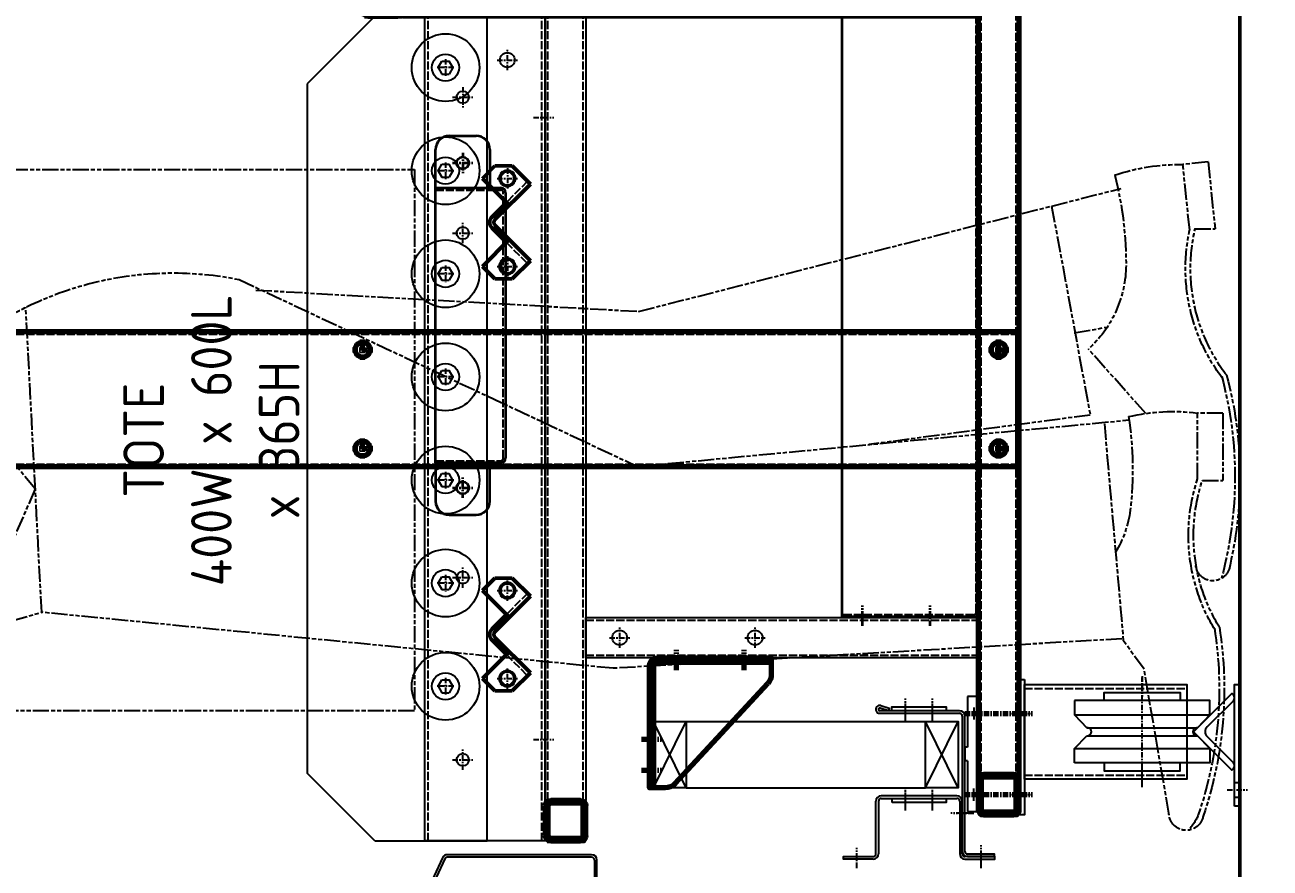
# Model space of a CAD drawing. Header units: millimetres. Extents: x 0 to 461941, y -159644 to 4828.
# Drawn here: x 401034 to 401954, y -37630 to -37007 of the extents above; entities that cross this region are included whole.
import ezdxf

# ---------------------------------------------------------------- set-up
doc = ezdxf.new("R2010")
doc.units = ezdxf.units.MM
for name, pattern in [('Xref Conv Decant Product Tote$0$AM_ISO02W050', [7.5, 6, -1.5]), ('Xref Conv Decant Product Tote$0$AM_ISO09W050', [22.5, 12, -1.5, 3, -1.5, 3, -1.5]), ('Xref Conv Decant Product Tote$0$CENTER', [7, 4, -1, 1, -1]), ('Xref Conv Decant Product Tote$0$HIDDEN', [0.375, 0.25, -0.125])]:
    doc.linetypes.add(name, pattern=pattern)
for name, color, linetype in [('AM_BOR', 4, 'Continuous'), ('Xref Conv Decant Empty Tote$0$B', 4, 'Continuous'), ('Xref Conv Decant Product Tote$0$NA', 9, 'Xref Conv Decant Product Tote$0$HIDDEN'), ('Xref Conv Decant Product Tote$0$P02582 Conveyor Decant$0$Track', 140, 'Continuous'), ('Xref Conv Decant Product Tote$0$Track', 140, 'Continuous'), ('Xref Conv Decant Product Tote$0$Wheels', 103, 'Continuous')]:
    doc.layers.add(name, color=color, linetype=linetype)
for name, color, linetype, lineweight in [('Xref Conv Decant Product Tote$0$Cross Member', 5, 'Continuous', 50), ('Xref Conv Decant Product Tote$0$Dims', 7, 'Continuous', 50), ('Xref Conv Decant Product Tote$0$Guide Plate', 1, 'Continuous', 25), ('Xref Conv Decant Product Tote$0$Hidden', 9, 'Xref Conv Decant Product Tote$0$AM_ISO02W050', 25), ('Xref Conv Decant Product Tote$0$Infill', 3, 'Continuous', 25), ('Xref Conv Decant Product Tote$0$Pan Guard', 131, 'Continuous', 25), ('Xref Conv Decant Product Tote$0$Phantom', 8, 'Xref Conv Decant Product Tote$0$AM_ISO09W050', 25), ('Xref Conv Decant Product Tote$0$Roller', 6, 'Continuous', 25), ('Xref Conv Decant Product Tote$0$Side Channel', 1, 'Continuous', 25), ('Xref Conv Decant Product Tote$0$Supports', 142, 'Continuous', 70), ('Xref Conv Decant Product Tote$0$Trays', 2, 'Continuous', 35), ('Xref Conv Decant Product Tote$0$Trolley Frame', 30, 'Continuous', 70)]:
    doc.layers.add(name, color=color, linetype=linetype, lineweight=lineweight)
doc.styles.add('Xref Conv Decant Product Tote$0$STANDARD', font='ISOCP.SHX')

# ---------------------------------------------------------------- blocks, each defined once
blk = doc.blocks.new('Xref Conv Decant Empty Tote')
at = {"layer": 'Xref Conv Decant Empty Tote$0$B'}
blk.add_line((401931.57, 4827.65), (401931.57, -65240.52), dxfattribs=at)
blk = doc.blocks.new('Xref Conv Decant Product Tote$0$V-GROOVE WHEEL FRONT')
for p, q in [((4963.24, 2395.79), (4972.78, 2386.75)), ((4988.24, 2395.79), (4978.71, 2386.75)), ((4972.74, 2386.29), (4972.74, 2305.29)), ((4978.74, 2386.29), (4978.74, 2305.29)), ((4963.24, 2295.79), (4972.78, 2304.84)), ((4988.24, 2295.79), (4978.71, 2304.84))]:
    blk.add_line(p, q)
at = {"color": 7, "linetype": 'Xref Conv Decant Product Tote$0$CENTER'}
blk.add_line((4935.74, 2345.79), (5015.74, 2345.79), dxfattribs=at)
for points in [[(4952.74, 2395.79), (4963.24, 2395.79), (4963.24, 2295.79), (4952.74, 2295.79)], [(4998.74, 2395.79), (4988.24, 2395.79), (4988.24, 2295.79), (4998.74, 2295.79)]]:
    blk.add_lwpolyline(points, close=True)
for points in [[(4952.74, 2373.79), (4946.74, 2373.79), (4946.74, 2317.79), (4952.74, 2317.79)], [(4998.74, 2373.79), (5004.74, 2373.79), (5004.74, 2317.79), (4998.74, 2317.79)]]:
    blk.add_lwpolyline(points)
for centre, start, end in [((4975.74, 2386.29), 171.32873, 8.67127), ((4975.74, 2305.29), 351.32873, 188.67127)]:
    blk.add_arc(centre, 3, start, end)
blk = doc.blocks.new('Xref Conv Decant Product Tote$0$bottom shelf')
at = {"color": 7, "linetype": 'Xref Conv Decant Product Tote$0$CENTER'}
for p, q in [((1100.38, 3241.69), (1115.38, 3241.69)), ((2136.98, 3241.69), (2121.98, 3241.69)), ((1100.38, 3191.69), (1115.38, 3191.69)), ((2136.98, 3191.69), (2121.98, 3191.69))]:
    blk.add_line(p, q, dxfattribs=at)
for points in [[(1107.08, 3159.69), (1107.08, 3256.69), (2130.28, 3256.69), (2130.28, 3159.69)], [(2126.68, 3156.09), (1110.68, 3156.09)]]:
    blk.add_lwpolyline(points)
for centre, start, end in [((1110.68, 3159.69), 180, 270), ((2126.68, 3159.69), 270, 0)]:
    blk.add_arc(centre, 3.6, start, end)
at = {"layer": 'Xref Conv Decant Product Tote$0$Hidden'}
for p, q in [((1108.68, 3159.69), (1108.68, 3256.69)), ((2128.68, 3159.69), (2128.68, 3256.69)), ((1110.68, 3157.69), (2126.68, 3157.69))]:
    blk.add_line(p, q, dxfattribs=at)
for centre, start, end in [((1110.68, 3159.69), 180, 270), ((2126.68, 3159.69), 270, 0)]:
    blk.add_arc(centre, 2, start, end, dxfattribs=at)
blk = doc.blocks.new('Xref Conv Decant Product Tote$0$bottom member long')
at = {"color": 7, "linetype": 'Xref Conv Decant Product Tote$0$CENTER'}
for p, q in [((4643.76, 1627.72), (4643.76, 1577.72)), ((4703.76, 1627.72), (4703.76, 1577.72)), ((4899.56, 1610.22), (4899.56, 1595.22)), ((4972.56, 1610.22), (4972.56, 1595.22)), ((4907.06, 1602.72), (4892.06, 1602.72)), ((4980.06, 1602.72), (4965.06, 1602.72))]:
    blk.add_line(p, q, dxfattribs=at)
blk.add_lwpolyline([(4630.76, 1617.72), (5798.76, 1617.72), (5798.76, 1587.72), (4630.76, 1587.72)], close=True)
for centre in [(4899.56, 1602.72), (4972.56, 1602.72)]:
    blk.add_circle(centre, 5.5)
at = {"layer": 'Xref Conv Decant Product Tote$0$Hidden'}
for p, q in [((4630.76, 1615.72), (5798.76, 1615.72)), ((4630.76, 1589.72), (5798.76, 1589.72))]:
    blk.add_line(p, q, dxfattribs=at)
blk = doc.blocks.new('Xref Conv Decant Product Tote$0$diagonal support')
for points in [[(4746.54, 2657.8), (4884.43, 2795.69)], [(4926.85, 2795.69), (4746.54, 2615.37)], [(4884.43, 2795.69), (4926.85, 2795.69)], [(4746.54, 2657.8), (4746.54, 2615.37)]]:
    blk.add_lwpolyline(points)
at = {"layer": 'Xref Conv Decant Product Tote$0$Hidden'}
for p, q in [((4746.54, 2654.97), (4887.26, 2795.69)), ((4746.54, 2618.2), (4924.03, 2795.69))]:
    blk.add_line(p, q, dxfattribs=at)
blk = doc.blocks.new('Xref Conv Decant Product Tote$0$top member long side')
at = {"color": 7, "linetype": 'Xref Conv Decant Product Tote$0$CENTER'}
for p, q in [((6072.92, 896.98), (6072.92, 846.98)), ((6428.92, 896.98), (6428.92, 846.98))]:
    blk.add_line(p, q, dxfattribs=at)
blk.add_lwpolyline([(5896.32, 886.98), (6501.92, 886.98), (6501.92, 856.98), (5896.32, 856.98)], close=True)
at = {"layer": 'Xref Conv Decant Product Tote$0$Hidden'}
for p, q in [((5896.32, 884.98), (6501.92, 884.98)), ((5896.32, 858.98), (6501.92, 858.98))]:
    blk.add_line(p, q, dxfattribs=at)
blk = doc.blocks.new('Xref Conv Decant Product Tote$0$shs sect w hole')
at = {"color": 7, "linetype": 'Xref Conv Decant Product Tote$0$CENTER'}
blk.add_line((6009.24, 595.69), (6009.24, 545.69), dxfattribs=at)
for points in [[(5994.24, 581.69), (5994.24, 559.69)], [(5996.24, 581.69), (5996.24, 559.69)], [(6020.24, 585.69), (5998.24, 585.69)], [(6020.24, 583.69), (5998.24, 583.69)], [(6022.24, 559.69), (6022.24, 581.69)], [(6024.24, 559.69), (6024.24, 581.69)], [(5998.24, 557.69), (6020.24, 557.69)], [(5998.24, 555.69), (6020.24, 555.69)]]:
    blk.add_lwpolyline(points)
for centre, radius, start, end in [((5998.24, 581.69), 4, 90, 180), ((5998.24, 581.69), 2, 90, 180), ((6020.24, 581.69), 4, 0, 90), ((6020.24, 581.69), 2, 0, 90), ((5998.24, 559.69), 4, 180, 270), ((5998.24, 559.69), 2, 180, 270), ((6020.24, 559.69), 2, 270, 0), ((6020.24, 559.69), 4, 270, 0)]:
    blk.add_arc(centre, radius, start, end)
blk = doc.blocks.new('Xref Conv Decant Product Tote$0$shs sect')
for points in [[(4135.18, 2023.48), (4135.18, 2045.48)], [(4137.18, 2023.48), (4137.18, 2045.48)], [(4139.18, 2049.48), (4161.18, 2049.48)], [(4139.18, 2047.48), (4161.18, 2047.48)], [(4163.18, 2045.48), (4163.18, 2023.48)], [(4165.18, 2045.48), (4165.18, 2023.48)], [(4161.18, 2021.48), (4139.18, 2021.48)], [(4161.18, 2019.48), (4139.18, 2019.48)]]:
    blk.add_lwpolyline(points)
for centre, radius, start, end in [((4139.18, 2045.48), 4, 90, 180), ((4139.18, 2045.48), 2, 90, 180), ((4161.18, 2045.48), 4, 0, 90), ((4161.18, 2045.48), 2, 0, 90), ((4139.18, 2023.48), 4, 180, 270), ((4139.18, 2023.48), 2, 180, 270), ((4161.18, 2023.48), 2, 270, 0), ((4161.18, 2023.48), 4, 270, 0)]:
    blk.add_arc(centre, radius, start, end)
blk = doc.blocks.new('Xref Conv Decant Product Tote$0$END CAP SIDE')
blk.add_lwpolyline([(10241.74, 1172.22), (10243.74, 1172.22), (10243.74, 1145.22), (10241.74, 1145.22)], close=True)
blk = doc.blocks.new('Xref Conv Decant Product Tote$0$castor plate w brake front')
at = {"color": 7, "linetype": 'Xref Conv Decant Product Tote$0$CENTER'}
for p, q in [((5664.89, 3841.08), (5664.89, 3826.08)), ((5724.89, 3841.08), (5724.89, 3826.08)), ((5557.89, 3828.08), (5557.89, 3813.08)), ((5624.89, 3828.08), (5624.89, 3813.08))]:
    blk.add_line(p, q, dxfattribs=at)
for points in [[(5535.89, 3826.58), (5535.89, 3835.58), (5539.89, 3835.58), (5539.89, 3826.58)], [(5642.89, 3826.58), (5642.89, 3827.58)], [(5646.89, 3827.58), (5646.89, 3826.58)], [(5650.89, 3831.58), (5739.89, 3831.58), (5739.89, 3835.58), (5650.89, 3835.58)], [(5543.89, 3822.58), (5638.89, 3822.58)], [(5638.89, 3818.58), (5543.89, 3818.58)]]:
    blk.add_lwpolyline(points)
for centre, radius, start, end in [((5650.89, 3827.58), 8, 90, 180), ((5650.89, 3827.58), 4, 90, 180), ((5543.89, 3826.58), 8, 180, 270), ((5543.89, 3826.58), 4, 180, 270), ((5638.89, 3826.58), 4, 270, 0), ((5638.89, 3826.58), 8, 270, 0)]:
    blk.add_arc(centre, radius, start, end)
at = {"layer": 'Xref Conv Decant Product Tote$0$NA'}
blk.add_lwpolyline([(5739.89, 3833.58), (5650.89, 3833.58, 0.414214), (5644.89, 3827.58), (5644.89, 3826.58, -0.414214), (5638.89, 3820.58), (5543.89, 3820.58, -0.414214), (5537.89, 3826.58), (5537.89, 3835.58)], format="xyb", dxfattribs=at)
blk = doc.blocks.new('Xref Conv Decant Product Tote$0$vert member 2')
blk.add_lwpolyline([(7766.68, 593.35), (7766.68, 138.35), (7736.68, 138.35), (7736.68, 593.35)], close=True)
at = {"layer": 'Xref Conv Decant Product Tote$0$Hidden'}
for p, q in [((7738.68, 593.35), (7738.68, 138.35)), ((7764.68, 593.35), (7764.68, 138.35))]:
    blk.add_line(p, q, dxfattribs=at)
blk = doc.blocks.new('Xref Conv Decant Product Tote$0$vert member front')
at = {"color": 7, "linetype": 'Xref Conv Decant Product Tote$0$CENTER'}
for p, q in [((7698.66, 575.85), (7698.66, 560.85)), ((7691.16, 568.35), (7706.16, 568.35)), ((7698.66, 475.85), (7698.66, 460.85)), ((7691.16, 468.35), (7706.16, 468.35))]:
    blk.add_line(p, q, dxfattribs=at)
blk.add_lwpolyline([(7713.66, 593.35), (7713.66, 168.35), (7683.66, 168.35), (7683.66, 593.35)], close=True)
for centre in [(7698.66, 568.35), (7698.66, 468.35)]:
    blk.add_circle(centre, 5.5)
at = {"layer": 'Xref Conv Decant Product Tote$0$Hidden'}
for p, q in [((7685.66, 593.35), (7685.66, 168.35)), ((7711.66, 593.35), (7711.66, 168.35))]:
    blk.add_line(p, q, dxfattribs=at)
blk = doc.blocks.new('Xref Conv Decant Product Tote$0$frame front')
at = {"color": 7, "linetype": 'Xref Conv Decant Product Tote$0$CENTER'}
for p, q in [((17481.14, 2194.47), (17481.14, 2179.47)), ((17473.64, 2186.97), (17488.64, 2186.97)), ((17481.14, 2094.47), (17481.14, 2079.47)), ((17473.64, 2086.97), (17488.64, 2086.97))]:
    blk.add_line(p, q, dxfattribs=at)
for points in [[(17360.94, 2241.97), (17940.54, 2241.97), (17940.54, 2211.97), (17360.94, 2211.97)], [(17496.14, 2211.97), (17496.14, 1921.97), (17466.14, 1921.97), (17466.14, 2211.97)]]:
    blk.add_lwpolyline(points, close=True)
for centre in [(17481.14, 2186.97), (17481.14, 2086.97)]:
    blk.add_circle(centre, 5.5)
at = {"layer": 'Xref Conv Decant Product Tote$0$Hidden'}
for p, q in [((17360.94, 2239.97), (17940.54, 2239.97)), ((17360.94, 2213.97), (17940.54, 2213.97)), ((17468.14, 2211.97), (17468.14, 1921.97)), ((17494.14, 2211.97), (17494.14, 1921.97))]:
    blk.add_line(p, q, dxfattribs=at)
at = {"layer": 'Xref Conv Decant Product Tote$0$Trolley Frame'}
for name, p in [('Xref Conv Decant Product Tote$0$top member long side', (12046.22, 1489.99)), ('Xref Conv Decant Product Tote$0$END CAP SIDE', (7698.8, 1203.26)), ('Xref Conv Decant Product Tote$0$vert member front', (10256.88, 1753.63)), ('Xref Conv Decant Product Tote$0$diagonal support', (13224, -448.71)), ('Xref Conv Decant Product Tote$0$vert member 2', (10783.46, 1753.63)), ('Xref Conv Decant Product Tote$0$END CAP SIDE', (7089.2, 1068.26)), ('Xref Conv Decant Product Tote$0$shs sect w hole', (11355.9, 1336.29)), ('Xref Conv Decant Product Tote$0$bottom member long', (12721.38, 304.26)), ('Xref Conv Decant Product Tote$0$shs sect w hole', (12525.9, 1336.29)), ('Xref Conv Decant Product Tote$0$END CAP SIDE', (7108.4, 748.26)), ('Xref Conv Decant Product Tote$0$castor plate w brake front', (12810.25, -1943.61))]:
    blk.add_blockref(name, p, dxfattribs=at)
at = {"layer": 'Xref Conv Decant Product Tote$0$Trolley Frame', "xscale": -1}
for name, p in [('Xref Conv Decant Product Tote$0$shs sect', (22105.72, 327.5)), ('Xref Conv Decant Product Tote$0$shs sect', (22685.32, 327.5)), ('Xref Conv Decant Product Tote$0$END CAP SIDE', (28791.88, 1203.26)), ('Xref Conv Decant Product Tote$0$diagonal support', (23266.68, -448.71)), ('Xref Conv Decant Product Tote$0$shs sect', (21496.12, 192.5)), ('Xref Conv Decant Product Tote$0$shs sect', (22158.32, -127.5))]:
    blk.add_blockref(name, p, dxfattribs=at)
blk = doc.blocks.new('Xref Conv Decant Product Tote$0$v-groove wmnt front')
at = {"color": 7, "linetype": 'Xref Conv Decant Product Tote$0$CENTER'}
for p, q in [((2356.93, 2473.12), (2356.93, 2458.12)), ((2416.93, 2473.12), (2416.93, 2458.12)), ((2362.43, 2376.62), (2377.43, 2376.62)), ((2444.43, 2376.62), (2429.43, 2376.62))]:
    blk.add_line(p, q, dxfattribs=at)
for points in [[(2441.93, 2463.62), (2341.93, 2463.62), (2341.93, 2467.62), (2441.93, 2467.62)], [(2368.43, 2463.62), (2438.43, 2463.62), (2438.43, 2343.62), (2368.43, 2343.62)]]:
    blk.add_lwpolyline(points, close=True)
at = {"layer": 'Xref Conv Decant Product Tote$0$Hidden'}
for p, q in [((2371.43, 2463.62), (2371.43, 2343.62)), ((2435.43, 2463.62), (2435.43, 2343.62))]:
    blk.add_line(p, q, dxfattribs=at)
blk = doc.blocks.new('Xref Conv Decant Product Tote$0$touch screen post front')
at = {"color": 7, "linetype": 'Xref Conv Decant Product Tote$0$CENTER'}
for p, q in [((1671.55, 547.03), (1671.55, 532.03)), ((1744.55, 547.03), (1744.55, 532.03)), ((1664.05, 539.53), (1679.05, 539.53)), ((1737.05, 539.53), (1752.05, 539.53)), ((1671.55, 77.03), (1671.55, 62.03)), ((1744.55, 77.03), (1744.55, 62.03)), ((1664.05, 69.53), (1679.05, 69.53)), ((1737.05, 69.53), (1752.05, 69.53))]:
    blk.add_line(p, q, dxfattribs=at)
blk.add_lwpolyline([(1658.05, 1275.53), (1758.05, 1275.53), (1758.05, 55.53), (1658.05, 55.53)], close=True)
for centre in [(1671.55, 539.53), (1744.55, 539.53), (1671.55, 69.53), (1744.55, 69.53)]:
    blk.add_circle(centre, 5.5)
at = {"layer": 'Xref Conv Decant Product Tote$0$Hidden'}
for p, q in [((1660.05, 1275.53), (1660.05, 55.53)), ((1756.05, 1275.53), (1756.05, 55.53))]:
    blk.add_line(p, q, dxfattribs=at)
blk = doc.blocks.new('Xref Conv Decant Product Tote$0$ANGLE END')
for points in [[(4752.79, 2233.96), (4751.19, 2233.96), (4751.19, 2273.96), (4791.19, 2273.96), (4791.19, 2272.36)], [(4755.79, 2264.36), (4755.79, 2236.96)], [(4788.19, 2269.36), (4760.79, 2269.36)]]:
    blk.add_lwpolyline(points)
for centre, radius, start, end in [((4760.79, 2264.36), 5, 90, 180), ((4788.19, 2272.36), 3, 270, 0), ((4752.79, 2236.96), 3, 270, 0)]:
    blk.add_arc(centre, radius, start, end)
blk = doc.blocks.new('Xref Conv Decant Product Tote$0$TRACK BASEPLATE FRONT')
at = {"color": 7, "linetype": 'Xref Conv Decant Product Tote$0$CENTER'}
blk.add_line((8146.01, 3000.84), (8146.01, 2985.84), dxfattribs=at)
for points in [[(8134.01, 2995.34), (8224.01, 2995.34), (8224.01, 2991.34), (8134.01, 2991.34)], [(8140.51, 2995.34), (8151.51, 2995.34), (8151.51, 2991.34), (8140.51, 2991.34)]]:
    blk.add_lwpolyline(points, close=True)
blk = doc.blocks.new('Xref Conv Decant Product Tote$0$angle track sect')
at = {"layer": 'Xref Conv Decant Product Tote$0$Track', "rotation": 315}
blk.add_blockref('Xref Conv Decant Product Tote$0$ANGLE END', (20820.91, 2713.18), dxfattribs=at)
at = {"layer": 'Xref Conv Decant Product Tote$0$Track'}
blk.add_blockref('Xref Conv Decant Product Tote$0$TRACK BASEPLATE FRONT', (17599.44, -2064.11), dxfattribs=at)
blk = doc.blocks.new('Xref Conv Decant Product Tote$0$TOTE END')
blk.add_lwpolyline([(5772.2, 1237.57), (6172.2, 1237.57), (6172.2, 872.57), (5772.2, 872.57)], close=True)
at = {"insert": (5972.2, 1022.57), "char_height": 30, "attachment_point": 5, "style": 'Xref Conv Decant Product Tote$0$STANDARD'}
blk.add_mtext_dynamic_manual_height_columns('TOTE\\P400W x 600L\\Px 365H', width=408.2013, gutter_width=12.5, heights=[0], dxfattribs=at)
blk = doc.blocks.new('*U318')
at = {"color": 7, "linetype": 'Xref Conv Decant Product Tote$0$CENTER'}
for p, q in [((6.17, 0), (-6.17, 0)), ((0, -6.17), (0, 6.17))]:
    blk.add_line(p, q, dxfattribs=at)
for p, q in [((0, 5.5), (-4.76, 2.75)), ((-4.76, 2.75), (-4.76, -2.75)), ((0, 5.5), (4.76, 2.75)), ((4.76, 2.75), (4.76, -2.75)), ((0, -5.5), (-4.76, -2.75)), ((0, -5.5), (4.76, -2.75))]:
    blk.add_line(p, q)
for radius in [25, 10]:
    blk.add_circle((0, 0), radius)
blk = doc.blocks.new('Xref Conv Decant Product Tote$0$cross member sect')
for p, q in [((3257.55, 1106.49), (3248.36, 1097.3)), ((3277.35, 1086.69), (3257.55, 1106.49)), ((3322.61, 1106.49), (3302.81, 1086.69)), ((3331.8, 1097.3), (3322.61, 1106.49)), ((3248.36, 1097.3), (3248.36, 1084.57)), ((3287.96, 1097.3), (3261.8, 1071.13)), ((3285.84, 1099.42), (3275.23, 1088.81)), ((3318.37, 1071.13), (3292.2, 1097.3)), ((3304.93, 1088.81), (3294.32, 1099.42)), ((3331.8, 1097.3), (3331.8, 1084.57)), ((3261.8, 1071.13), (3248.36, 1084.57)), ((3331.8, 1084.57), (3318.37, 1071.13))]:
    blk.add_line(p, q)
for centre in [(3257.55, 1088.1), (3322.61, 1088.1)]:
    blk.add_circle(centre, 5.5)
for radius in [6, 3]:
    blk.add_arc((3290.08, 1095.17), radius, 45, 135)
at = {"layer": 'Xref Conv Decant Product Tote$0$Hidden'}
for p, q in [((3275.23, 1088.81), (3259.68, 1073.25)), ((3320.49, 1073.25), (3304.93, 1088.81))]:
    blk.add_line(p, q, dxfattribs=at)
blk = doc.blocks.new('Xref Conv Decant Product Tote$0$knife tray front')
at = {"color": 7, "linetype": 'Xref Conv Decant Product Tote$0$CENTER'}
for p, q in [((281.11, 5469.4), (281.11, 5454.4)), ((521.11, 5469.4), (521.11, 5454.4)), ((273.61, 5461.9), (288.61, 5461.9)), ((528.61, 5461.9), (513.61, 5461.9))]:
    blk.add_line(p, q, dxfattribs=at)
for points in [[(299.51, 5481.9), (271.11, 5481.9)], [(299.51, 5433.9), (299.51, 5481.9), (502.71, 5481.9), (502.71, 5433.9)], [(502.71, 5481.9), (531.11, 5481.9)], [(261.11, 5471.9), (261.11, 5451.9)], [(541.11, 5471.9), (541.11, 5451.9)], [(271.11, 5441.9), (299.51, 5441.9)], [(531.11, 5441.9), (502.71, 5441.9)], [(499.11, 5430.3), (303.11, 5430.3)]]:
    blk.add_lwpolyline(points)
for centre in [(281.11, 5461.9), (521.11, 5461.9)]:
    blk.add_circle(centre, 4.5)
for centre, radius, start, end in [((271.11, 5471.9), 10, 90, 180), ((531.11, 5471.9), 10, 0, 90), ((271.11, 5451.9), 10, 180, 270), ((531.11, 5451.9), 10, 270, 0), ((303.11, 5433.9), 3.6, 180, 270), ((499.11, 5433.9), 3.6, 270, 0)]:
    blk.add_arc(centre, radius, start, end)
at = {"layer": 'Xref Conv Decant Product Tote$0$Hidden'}
for p, q in [((301.11, 5481.9), (301.11, 5433.9)), ((501.11, 5481.9), (501.11, 5433.9)), ((303.11, 5431.9), (499.11, 5431.9))]:
    blk.add_line(p, q, dxfattribs=at)
for centre, start, end in [((303.11, 5433.9), 180, 270), ((499.11, 5433.9), 270, 360)]:
    blk.add_arc(centre, 2, start, end, dxfattribs=at)
blk = doc.blocks.new('Xref Conv Decant Product Tote$0$drag chain sect')
for p, q in [((-4521.86, 8569.74), (-4472.86, 8545.74)), ((-4521.86, 8545.74), (-4472.86, 8569.74)), ((-4521.86, 8545.74), (-4521.86, 8368.74)), ((-4472.86, 8545.74), (-4472.86, 8368.74)), ((-4521.86, 8368.74), (-4472.86, 8344.74)), ((-4521.86, 8344.74), (-4472.86, 8368.74))]:
    blk.add_line(p, q)
for points in [[(-4521.86, 8569.74), (-4472.86, 8569.74), (-4472.86, 8545.74), (-4521.86, 8545.74)], [(-4521.86, 8368.74), (-4472.86, 8368.74), (-4472.86, 8344.74), (-4521.86, 8344.74)]]:
    blk.add_lwpolyline(points, close=True)
blk = doc.blocks.new('Xref Conv Decant Product Tote$0$captivating guide 2 sect')
at = {"color": 7, "linetype": 'Xref Conv Decant Product Tote$0$CENTER'}
for p, q in [((4142.9, 2591.22), (4157.9, 2591.22)), ((4142.9, 2571.22), (4157.9, 2571.22)), ((4075.45, 2540.77), (4075.45, 2555.77)), ((4037, 2535.32), (4052, 2535.32))]:
    blk.add_line(p, q, dxfattribs=at)
for points in [[(4149.45, 2610.22), (4149.45, 2551.22)], [(4151.35, 2551.22), (4151.35, 2610.22)], [(4155.12, 2609.37), (4153.2, 2603.1), (4151.38, 2603.65), (4153.3, 2609.93)], [(4147.45, 2549.22), (4047.45, 2549.22)], [(4043.55, 2545.32), (4043.55, 2525.32), (4045.45, 2525.32), (4045.45, 2545.32)], [(4047.45, 2547.32), (4147.45, 2547.32)]]:
    blk.add_lwpolyline(points)
for centre, radius, start, end in [((4152.35, 2610.22), 2.9, 343, 180), ((4152.35, 2610.22), 1, 343, 180), ((4047.45, 2545.32), 3.9, 90, 180), ((4147.45, 2551.22), 2, 270, 0), ((4147.45, 2551.22), 3.9, 270, 0), ((4047.45, 2545.32), 2, 90, 180)]:
    blk.add_arc(centre, radius, start, end)
blk = doc.blocks.new('Xref Conv Decant Product Tote$0$captivating guide 1 sect')
at = {"color": 7, "linetype": 'Xref Conv Decant Product Tote$0$CENTER'}
for p, q in [((-4682.25, 8408.26), (-4667.25, 8408.26)), ((-4637.35, 8372.36), (-4622.35, 8372.36)), ((-4637.35, 8352.36), (-4622.35, 8352.36)), ((-4641.8, 8323.91), (-4641.8, 8338.91)), ((-4682.25, 8316.46), (-4667.25, 8316.46))]:
    blk.add_line(p, q, dxfattribs=at)
blk.add_line((-4632.8, 8332.36), (-4671.8, 8332.36))
for points in [[(-4675.7, 8396.26), (-4675.7, 8418.26), (-4673.8, 8418.26), (-4673.8, 8396.26)], [(-4671.8, 8394.26), (-4632.8, 8394.26)], [(-4632.8, 8392.36), (-4671.8, 8392.36)], [(-4630.8, 8390.36), (-4630.8, 8334.36)], [(-4628.9, 8334.36), (-4628.9, 8390.36)], [(-4675.7, 8328.46), (-4675.7, 8306.46), (-4673.8, 8306.46), (-4673.8, 8328.46)], [(-4671.8, 8330.46), (-4632.8, 8330.46)]]:
    blk.add_lwpolyline(points)
for centre, radius, start, end in [((-4671.8, 8396.26), 3.9, 180, 270), ((-4671.8, 8396.26), 2, 180, 270), ((-4632.8, 8390.36), 3.9, 0, 90), ((-4632.8, 8390.36), 2, 0, 90), ((-4671.8, 8328.46), 3.9, 90, 180), ((-4671.8, 8328.46), 2, 90, 180), ((-4632.8, 8334.36), 2, 270, 0), ((-4632.8, 8334.36), 3.9, 270, 0)]:
    blk.add_arc(centre, radius, start, end)
blk = doc.blocks.new('Xref Conv Decant Product Tote$0$splice plate side')
at = {"color": 7, "linetype": 'Xref Conv Decant Product Tote$0$CENTER'}
for p, q in [((5933.44, 11821.2), (5948.44, 11821.2)), ((5933.44, 11801.2), (5948.44, 11801.2))]:
    blk.add_line(p, q, dxfattribs=at)
blk.add_lwpolyline([(5939.44, 11831.2), (5942.44, 11831.2), (5942.44, 11791.2), (5939.44, 11791.2)], close=True)
blk = doc.blocks.new('Xref Conv Decant Product Tote$0$A$C025E3B46')
at = {"color": 7, "linetype": 'Xref Conv Decant Product Tote$0$CENTER'}
for p, q in [((261, 74.75), (261, 59.75)), ((449.2, 74.75), (449.2, 59.75)), ((501, 74.75), (501, 59.75)), ((253.5, 67.25), (268.5, 67.25)), ((441.7, 67.25), (456.7, 67.25)), ((508.5, 67.25), (493.5, 67.25)), ((120, 41.75), (120, 26.75)), ((185, 41.75), (185, 26.75)), ((424.6, 41.75), (424.6, 26.75)), ((489.6, 41.75), (489.6, 26.75)), ((577.1, 41.75), (577.1, 26.75)), ((112.5, 34.25), (127.5, 34.25)), ((177.5, 34.25), (192.5, 34.25)), ((432.1, 34.25), (417.1, 34.25)), ((497.1, 34.25), (482.1, 34.25)), ((569.6, 34.25), (584.6, 34.25)), ((75, 15), (75, 0)), ((534.6, 15), (534.6, 0))]:
    blk.add_line(p, q, dxfattribs=at)
blk.add_lwpolyline([(609.6, 6.25), (0, 6.25), (0, 95.25), (609.6, 95.25)], close=True)
for centre, radius in [((261, 67.25), 4.5), ((449.2, 67.25), 4.5), ((501, 67.25), 4.5), ((120, 34.25), 5.5), ((185, 34.25), 5.5), ((424.6, 34.25), 5.5), ((489.6, 34.25), 5.5), ((577.1, 34.25), 5.5)]:
    blk.add_circle(centre, radius)
at = {"layer": 'Xref Conv Decant Product Tote$0$Hidden'}
for p, q in [((0, 92.75), (609.6, 92.75)), ((0, 8.75), (609.6, 8.75))]:
    blk.add_line(p, q, dxfattribs=at)
blk = doc.blocks.new('Xref Conv Decant Product Tote$0$drag chain bracket side')
at = {"color": 7, "linetype": 'Xref Conv Decant Product Tote$0$CENTER'}
for p, q in [((1314.83, 5632.87), (1329.83, 5632.87)), ((1314.83, 5582.87), (1329.83, 5582.87)), ((1240.83, 5556.87), (1240.83, 5571.87)), ((1263.83, 5556.87), (1263.83, 5571.87))]:
    blk.add_line(p, q, dxfattribs=at)
for points in [[(1323.83, 5568.87), (1323.83, 5652.87), (1320.83, 5652.87), (1320.83, 5568.87)], [(1317.83, 5565.87), (1227.83, 5565.87), (1227.83, 5562.87), (1317.83, 5562.87)]]:
    blk.add_lwpolyline(points)
for radius in [3, 6]:
    blk.add_arc((1317.83, 5568.87), radius, 270, 0)
blk = doc.blocks.new('Xref Conv Decant Product Tote$0$drag chain gusset side')
for points in [[(1610.9, 5580.84), (1684.82, 5649.21)], [(1700.69, 5568.87), (1700.69, 5651.87), (1691.61, 5651.87)], [(1607.69, 5573.49), (1607.69, 5564.87), (1696.69, 5564.87)]]:
    blk.add_lwpolyline(points)
for centre, radius, start, end in [((1691.61, 5641.87), 10, 90, 132.76883), ((1617.69, 5573.49), 10, 132.76883, 180), ((1696.69, 5568.87), 4, 270, 360)]:
    blk.add_arc(centre, radius, start, end)
blk = doc.blocks.new('Xref Conv Decant Product Tote$0$drag chain wmnt side')
at = {"layer": 'Xref Conv Decant Product Tote$0$Supports'}
for name, p in [('Xref Conv Decant Product Tote$0$drag chain bracket side', (0, -630.19)), ('Xref Conv Decant Product Tote$0$drag chain gusset side', (-379.86, -629.19))]:
    blk.add_blockref(name, p, dxfattribs=at)
blk = doc.blocks.new('Xref Conv Decant Product Tote$0$A$C06435200')
for p, q in [((37.5, 8), (37.5, 10)), ((47.5, 10), (37.5, 10)), ((47.5, 8), (47.5, 10)), ((0, 8), (0, 0)), ((37.5, 8), (0, 8)), ((0, 0), (85, 0)), ((8, 3.25), (17, 3.25)), ((85, 8), (47.5, 8)), ((77, 3.25), (68, 3.25)), ((85, 0), (85, 8))]:
    blk.add_line(p, q)
blk = doc.blocks.new('Xref Conv Decant Product Tote$0$pan guard')
at = {"color": 7, "linetype": 'Xref Conv Decant Product Tote$0$CENTER'}
for p, q in [((777.78, 545.23), (777.78, 530.23)), ((912.38, 545.23), (912.38, 530.23)), ((1267.38, 545.23), (1267.38, 530.23)), ((770.28, 537.73), (785.28, 537.73)), ((904.88, 537.73), (919.88, 537.73)), ((1274.88, 537.73), (1259.88, 537.73))]:
    blk.add_line(p, q, dxfattribs=at)
for points in [[(717.78, 602.73), (767.78, 652.73)], [(1277.38, 652.73), (767.78, 652.73)], [(1327.38, 602.73), (1277.38, 652.73)], [(717.78, 602.73), (717.78, 519.73), (1327.38, 519.73), (1327.38, 602.73)]]:
    blk.add_lwpolyline(points)
for centre in [(777.78, 537.73), (912.38, 537.73), (1267.38, 537.73)]:
    blk.add_circle(centre, 4.5)
blk = doc.blocks.new('Xref Conv Decant Product Tote$0$A$C78834BDA')
for name, p in [('Xref Conv Decant Product Tote$0$frame front', (-17310.89, -1723.19)), ('Xref Conv Decant Product Tote$0$drag chain sect', (4581.11, -8130.96)), ('Xref Conv Decant Product Tote$0$A$C06435200', (41.75, 198.78)), ('Xref Conv Decant Product Tote$0$angle track sect', (-25687.69, -921.73))]:
    blk.add_blockref(name, p)
at = {"layer": 'Xref Conv Decant Product Tote$0$Cross Member'}
for p in [(-3117.5, -541.32), (-2812.96, -541.32)]:
    blk.add_blockref('Xref Conv Decant Product Tote$0$cross member sect', p, dxfattribs=at)
at = {"layer": 'Xref Conv Decant Product Tote$0$Guide Plate'}
for name, p in [('Xref Conv Decant Product Tote$0$captivating guide 1 sect', (4682.25, -8119.78)), ('Xref Conv Decant Product Tote$0$captivating guide 2 sect', (-4035.1, -2338.54)), ('Xref Conv Decant Product Tote$0$splice plate side', (-5890.99, -11568.62)), ('Xref Conv Decant Product Tote$0$splice plate side', (-5823.19, -11568.52))]:
    blk.add_blockref(name, p, dxfattribs=at)
at = {"layer": 'Xref Conv Decant Product Tote$0$Pan Guard'}
blk.add_blockref('Xref Conv Decant Product Tote$0$pan guard', (-697.73, 42.05), dxfattribs=at)
at = {"layer": 'Xref Conv Decant Product Tote$0$Phantom'}
blk.add_blockref('Xref Conv Decant Product Tote$0$TOTE END', (-5656.05, -257.09), dxfattribs=at)
at = {"layer": 'Xref Conv Decant Product Tote$0$Roller'}
for p in [(134.35, 592.48), (210.55, 592.48), (286.75, 592.48), (362.95, 592.48), (439.15, 592.48), (515.35, 592.48), (591.55, 592.48)]:
    blk.add_blockref('*U318', p, dxfattribs=at)
at = {"layer": 'Xref Conv Decant Product Tote$0$Side Channel'}
blk.add_blockref('Xref Conv Decant Product Tote$0$A$C025E3B46', (20.05, 512.53), dxfattribs=at)
at = {"layer": 'Xref Conv Decant Product Tote$0$Supports'}
blk.add_blockref('Xref Conv Decant Product Tote$0$touch screen post front', (-1361.5, 114.25), dxfattribs=at)
at = {"layer": 'Xref Conv Decant Product Tote$0$Supports', "xscale": -1, "rotation": 180}
blk.add_blockref('Xref Conv Decant Product Tote$0$drag chain wmnt side', (-1168.58, 5374.46), dxfattribs=at)
at = {"layer": 'Xref Conv Decant Product Tote$0$Trays'}
for name, p in [('Xref Conv Decant Product Tote$0$knife tray front', (-0.06, -4882.11)), ('Xref Conv Decant Product Tote$0$bottom shelf', (-921.43, -2957.31))]:
    blk.add_blockref(name, p, dxfattribs=at)
at = {"layer": 'Xref Conv Decant Product Tote$0$Wheels'}
for name, p in [('Xref Conv Decant Product Tote$0$v-groove wmnt front', (-2302.68, -2298.84)), ('Xref Conv Decant Product Tote$0$V-GROOVE WHEEL FRONT', (-4874.99, -2268.01))]:
    blk.add_blockref(name, p, dxfattribs=at)
blk = doc.blocks.new('Xref Conv Decant Product Tote$0$infill plate sect')
for p, q in [((2859.11, 8314.5), (2859.11, 8312.6)), ((2860.61, 8314.5), (2860.61, 8312.6)), ((2885.61, 8314.5), (2885.61, 8312.6)), ((2887.11, 8314.5), (2887.11, 8312.6)), ((2867.36, 8300.92), (2873.11, 8304.24)), ((2867.36, 8294.28), (2867.36, 8300.92)), ((2873.11, 8304.24), (2878.86, 8300.92)), ((2878.86, 8300.92), (2878.86, 8294.28)), ((2873.11, 8290.96), (2867.36, 8294.28)), ((2878.86, 8294.28), (2873.11, 8290.96))]:
    blk.add_line(p, q)
at = {"color": 7, "linetype": 'Xref Conv Decant Product Tote$0$CENTER'}
for p, q in [((2817.05, 8307.95), (2817.05, 8292.95)), ((2873.11, 8289.6), (2873.11, 8305.6)), ((2865.11, 8297.6), (2881.11, 8297.6))]:
    blk.add_line(p, q, dxfattribs=at)
for points in [[(2825.03, 8301.58), (2851.94, 8314.13)], [(2825.83, 8299.86), (2852.74, 8312.41)], [(2853.59, 8314.5), (2892.64, 8314.5)], [(2853.59, 8312.6), (2863.61, 8312.6)], [(2860.61, 8289.6), (2860.61, 8310.6)], [(2864.61, 8312.6), (2864.61, 8311.6), (2861.61, 8311.6)], [(2881.61, 8312.6), (2881.61, 8311.6), (2884.61, 8311.6)], [(2882.61, 8312.6), (2892.64, 8312.6)], [(2885.61, 8310.6), (2885.61, 8289.6)], [(2920.02, 8300.04), (2893.48, 8312.41)], [(2920.83, 8301.76), (2894.29, 8314.13)], [(2824.19, 8299.5), (2810.05, 8299.5), (2810.05, 8301.4), (2824.19, 8301.4)], [(2921.18, 8191.5), (2921.18, 8298.22)], [(2923.08, 8191.5), (2923.08, 8298.22)], [(2880.61, 8284.6), (2865.61, 8284.6)], [(2919.18, 8189.5), (2906.18, 8189.5), (2906.18, 8187.6), (2919.18, 8187.6)]]:
    blk.add_lwpolyline(points)
for centre, radius, start, end in [((2853.59, 8310.6), 3.9, 90, 115), ((2853.59, 8310.6), 2, 90, 115), ((2861.61, 8310.6), 1, 90, 180), ((2884.61, 8310.6), 1, 360, 90), ((2892.64, 8310.6), 3.9, 65, 90), ((2892.64, 8310.6), 2, 65, 90), ((2824.19, 8303.4), 2, 270, 295), ((2824.19, 8303.4), 3.9, 270, 295), ((2919.18, 8298.22), 2, 360, 65), ((2919.18, 8298.22), 3.9, 0, 65), ((2865.61, 8289.6), 5, 180, 270), ((2880.61, 8289.6), 5, 270, 0), ((2919.18, 8191.5), 2, 270, 0), ((2919.18, 8191.5), 3.9, 270, 0)]:
    blk.add_arc(centre, radius, start, end)
for centre, start_param in [((2863.61, 8312.6), 4.712389), ((2863.61, 8310.7), 5.205858)]:
    blk.add_ellipse(centre, major_axis=(0, 1.9), ratio=0.526316, start_param=start_param, end_param=6.283185)
at = {"extrusion": (0, 0, -1)}
for centre, start_param in [((2882.61, 8312.6), 4.712389), ((2882.61, 8310.7), 5.205858)]:
    blk.add_ellipse(centre, major_axis=(0, 1.9), ratio=0.526316, start_param=start_param, end_param=6.283185, dxfattribs=at)
blk = doc.blocks.new('Xref Conv Decant Product Tote$0$Upman')
for p, q in [((198.64, 871.05), (9.41, 1028.08)), ((198.64, 871.05), (293.25, 912.61)), ((302.39, 910.21), (289.81, 866.29)), ((289.81, 866.29), (64.42, 878.05)), ((331.21, 444.15), (289.81, 866.29)), ((309.38, 68.11), (331.21, 444.15))]:
    blk.add_line(p, q)
for points in [[(87.36, 915.6, 0.212581), (43.91, 720.43, -0.155151)], [(-43.02, 4.46), (6.55, -0.68, 0.543525)], [(142.57, -6.5), (192.41, -6.5, 0.543525)]]:
    blk.add_lwpolyline(points, format="xyb")
for points in [[(43.91, 720.43), (182.02, 426.12), (147.7, 62.82)], [(51.68, 708.13), (67.47, 425.22), (-23.43, 68.81)], [(144.03, 91.52), (165.87, 255.18)], [(-10.35, 120.09), (144.03, 91.52)], [(83.32, 103.41), (79.06, 79.02)], [(142.86, 50.51), (95.36, 92.92)], [(150.46, 81.14), (310.75, 67.11)], [(331.93, 51.81), (310.75, 67.11)], [(438.2, 33.38), (331.93, 51.81)], [(-43.02, 4.46), (-41.08, 23.11)], [(7.32, 18.09), (-41.08, 23.11)], [(6.55, 14.51), (6.55, -0.68)], [(142.57, -6.5), (142.57, 12.25)], [(191.24, 12.25), (142.57, 12.25)], [(192.41, 8.69), (192.41, -6.5)]]:
    blk.add_lwpolyline(points)
for centre, radius, start, end in [((32.32, 150.37), 85.29, 272.14218, 317.65934), ((103.21, 26.31), 144.33, 160.9123, 181.26706), ((32.31, 325.15), 260.03, 255.4106, 270.70397), ((202.45, 146.4), 85.29, 278.06678, 300.37541), ((285.77, 30.32), 144.33, 166.8369, 187.19166), ((184.4, 320.24), 260.03, 261.3352, 276.62857), ((438.2, 20.65), 12.73, 280.77498, 90), ((35.81, -112.61), 133.77, 52.65248, 102.29549), ((233.07, -114.81), 133.77, 58.57707, 108.22009), ((428.15, 41.22), 31.58, 290.79985, 314.3115), ((35.81, -112.61), 130.02, 52.65248, 103.00354), ((233.07, -114.81), 130.02, 58.57707, 108.22009), ((253.83, 0.96), 12.73, 274.85038, 84.0754), ((346.53, 283.56), 287.28, 260.97078, 288.85542), ((346.53, 283.56), 291.03, 260.97078, 288.85542), ((189.78, 271.93), 287.28, 255.04618, 285.15276), ((189.78, 271.93), 291.03, 255.04618, 282.93082)]:
    blk.add_arc(centre, radius, start, end)
blk = doc.blocks.new('Xref Conv Decant Product Tote')
at = {"layer": 'Xref Conv Decant Product Tote$0$Dims'}
blk.add_line((401931.57, -33844.6), (401931.57, -51149.79), dxfattribs=at)
at = {"layer": 'Xref Conv Decant Product Tote$0$Infill', "rotation": 90}
blk.add_blockref('Xref Conv Decant Product Tote$0$infill plate sect', (409644.07, -40543.27), dxfattribs=at)
at = {"layer": 'Xref Conv Decant Product Tote$0$P02582 Conveyor Decant$0$Track', "rotation": 90}
blk.add_blockref('Xref Conv Decant Product Tote$0$A$C78834BDA', (401937.07, -37630.05), dxfattribs=at)
at = {"layer": 'Xref Conv Decant Product Tote$0$Phantom', "xscale": -1, "rotation": 90}
blk.add_blockref('Xref Conv Decant Product Tote$0$Upman', (401912.51, -37151.22), dxfattribs=at)
blk = doc.blocks.new('Xref Conv Decant In')
blk.add_line((401931.57, -51149.79), (401931.57, -33844.6))

msp = doc.modelspace()

# ---------------------------------------------------------------- block references
for name in ['Xref Conv Decant Empty Tote', 'Xref Conv Decant Product Tote']:
    msp.add_blockref(name, (0, 0))
at = {"layer": 'AM_BOR'}
for name in ['Xref Conv Decant Product Tote', 'Xref Conv Decant In']:
    msp.add_blockref(name, (0, 0), dxfattribs=at)

doc.saveas('drawing.dxf')
